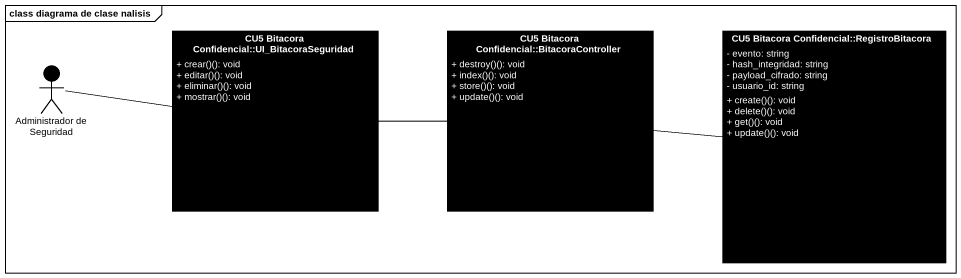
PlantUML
@startuml
mainframe class diagrama de clase nalisis
allowmixing
hide circle
hide empty members
skinparam classAttributeIconSize 0
class "CU5 Bitacora Confidencial::UI_BitacoraSeguridad" as CU5_Bitacora_Confidencial #000000 {
  + crear()(): void
  + editar()(): void
  + eliminar()(): void
  + mostrar()(): void
}
class "CU5 Bitacora Confidencial::BitacoraController" as CU5_Bitacora_Confidencial_2 #000000 {
  + destroy()(): void
  + index()(): void
  + store()(): void
  + update()(): void
}
class "CU5 Bitacora Confidencial::RegistroBitacora" as CU5_Bitacora_Confidencial_3 #000000 {
  - evento: string
  - hash_integridad: string
  - payload_cifrado: string
  - usuario_id: string
  + create()(): void
  + delete()(): void
  + get()(): void
  + update()(): void
}
actor "Administrador de Seguridad" as Administrador_de_Seguridad #000000
CU5_Bitacora_Confidencial -right- CU5_Bitacora_Confidencial_2
CU5_Bitacora_Confidencial_2 -right- CU5_Bitacora_Confidencial_3
Administrador_de_Seguridad -right- CU5_Bitacora_Confidencial
@enduml
